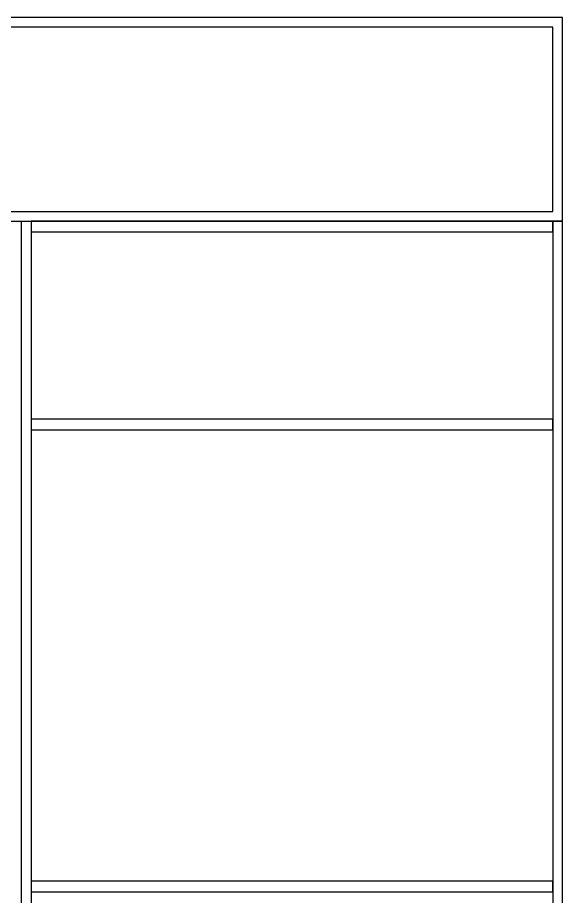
# Model space of a CAD drawing. Header units: millimetres. Extents: x 11444 to 38468, y 2013 to 7470.
# Drawn here: x 26555 to 27573, y 4089 to 5730 of the extents above; entities that cross this region are included whole.
import ezdxf

# ---------------------------------------------------------------- set-up
doc = ezdxf.new("R2010")
doc.units = ezdxf.units.MM

msp = doc.modelspace()

# ---------------------------------------------------------------- linework, layer by layer
for points in [[(23572.9, 5350.4), (27572.9, 5350.4), (27572.9, 5730.4), (23572.9, 5730.4)], [(23590.9, 5368.4), (27554.9, 5368.4), (27554.9, 5712.4), (23590.9, 5712.4)], [(26562.9, 5350.4), (26580.9, 5350.4), (26580.9, 3130.4), (26562.9, 3130.4)], [(27554.9, 5350.4), (26580.9, 5350.4), (26580.9, 5330.4), (27554.9, 5330.4)], [(27572.9, 5350.4), (27554.9, 5350.4), (27554.9, 3130.4), (27572.9, 3130.4)], [(27554.9, 4980.4), (26580.9, 4980.4), (26580.9, 4960.4), (27554.9, 4960.4)], [(27554.9, 4117.8), (26580.9, 4117.8), (26580.9, 4097.8), (27554.9, 4097.8)]]:
    msp.add_lwpolyline(points, close=True)

doc.saveas('drawing.dxf')
